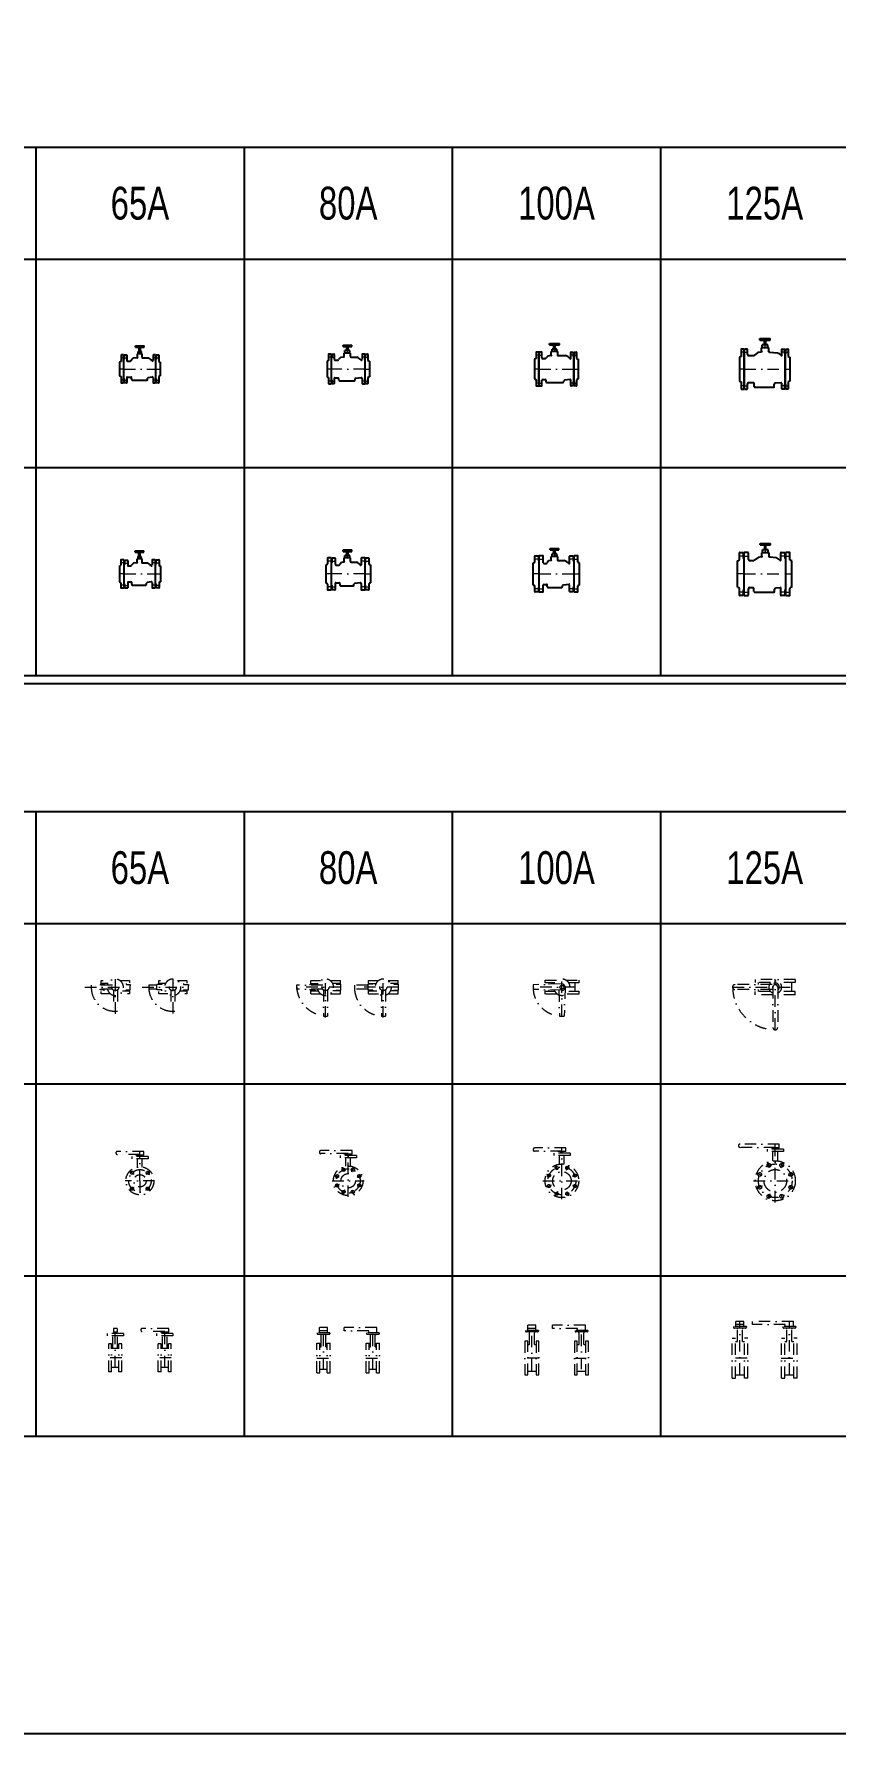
# Model space of a CAD drawing. Extents: x 0 to 60630, y 0 to 46389.
# Drawn here: x 8633 to 13639, y 0 to 10617 of the extents above; entities that cross this region are included whole.
import ezdxf
from ezdxf.enums import TextEntityAlignment as Align

# ---------------------------------------------------------------- set-up
doc = ezdxf.new("R2010")
doc.units = 0
doc.header["$LTSCALE"] = 30
doc.header["$MEASUREMENT"] = 0
doc.linetypes.add('DGN Style 4', pattern=[4.8, 2.4, -1.2, 0, -1.2])
doc.layers.add('L(c)', color=1, linetype='DGN Style 4', lineweight=5)
doc.layers.add('L(txt)', color=2, linetype='Continuous', lineweight=13)
doc.styles.add('Style-ENGINEERING', font='ENGINEERING.shx')

# ---------------------------------------------------------------- blocks, each defined once
blk = doc.blocks.new('*U87')
for p, q in [((-30, 158), (34, 158)), ((-30, 149), (-30, 158)), ((-30, 149), (34, 149)), ((-21, 149), (-21, 158)), ((-16, 100), (-16, 119)), ((20, 119), (-16, 119)), ((-2, 119), (-2, 149)), ((-1, 149), (-1, 158)), ((4, 149), (4, 158)), ((6, 119), (6, 149)), ((20, 100), (20, 119)), ((24, 149), (24, 158)), ((34, 149), (34, 158)), ((-148, 47), (-158, 42)), ((-158, 42), (-158, -107)), ((-148, 91), (-148, 47)), ((-130, 93), (-146, 93)), ((-130, 93), (-130, 62)), ((-128, 60), (-128, -125)), ((-128, -125), (-128, 60)), ((-110, 93), (-126, 93)), ((-126, 62), (-126, 93)), ((-108, 59), (-108, 91)), ((-101, 53), (-65, 53)), ((-42, 71), (-65, 53)), ((-24, 74), (-42, 71)), ((-21, 82), (-21, 100)), ((25, 100), (-21, 100)), ((-17, 82), (-21, 82)), ((25, 82), (22, 82)), ((25, 82), (25, 100)), ((29, 74), (79, 69)), ((107, 56), (107, 91)), ((109, 93), (125, 93)), ((125, 62), (125, 93)), ((127, 60), (127, -125)), ((127, -125), (127, 60)), ((129, 93), (145, 93)), ((129, 93), (129, 62)), ((147, 91), (147, 47)), ((147, 47), (157, 42)), ((157, 42), (157, -107)), ((-158, -107), (-148, -112)), ((-148, -112), (-148, -155)), ((-146, -157), (-130, -157)), ((-130, -127), (-130, -157)), ((-126, -157), (-126, -127)), ((-126, -157), (-110, -157)), ((-108, -155), (-108, -124)), ((-101, -117), (-71, -117)), ((-66, -141), (-66, -122)), ((-61, -146), (55, -146)), ((60, -141), (60, -126)), ((102, -118), (65, -121)), ((107, -155), (107, -121)), ((125, -157), (109, -157)), ((125, -157), (125, -127)), ((129, -127), (129, -157)), ((145, -157), (129, -157)), ((157, -107), (147, -112)), ((147, -112), (147, -155))]:
    blk.add_line(p, q)
for centre, radius, start, end in [((-146, 91), 2, 90, 180), ((-128, 62), 2, 180, 270), ((-128, 62), 2, 270, 0), ((-110, 91), 2, 0, 90), ((-101, 59), 6.75, 180, 270), ((-24, 82), 7.5, 270, 0), ((29, 82), 7.5, 180, 270), ((103, 56), 4.05, 217.5502, 351.8668), ((109, 91), 2, 90, 180), ((127, 62), 2, 180, 270), ((127, 62), 2, 270, 0), ((145, 91), 2, 360, 90), ((-146, -155), 2, 180, 270), ((-128, -127), 2, 90, 180), ((-128, -127), 2, 0, 90), ((-110, -155), 2, 270, 0), ((-101, -124), 6.75, 90, 180), ((-71, -122), 5, 0, 90), ((-61, -141), 5, 180, 270), ((55, -141), 5, 270, 0), ((65, -126), 5, 99.2623, 180), ((103, -122), 4.56, 9.8294, 99.5482), ((109, -155), 2, 180, 270), ((127, -127), 2, 90, 180), ((127, -127), 2, 360, 90), ((145, -155), 2, 270, 0)]:
    blk.add_arc(centre, radius, start, end)
blk.add_ellipse((-5, 41), major_axis=(-110, 0), ratio=0.395765, start_param=3.44192, end_param=3.841014)
blk = doc.blocks.new('*U88')
for p, q in [((-44, 133), (20, 133)), ((-44, 124), (-44, 133)), ((-44, 124), (20, 124)), ((-35, 124), (-35, 133)), ((-16, 98), (-16, 124)), ((-15, 124), (-15, 133)), ((-10, 124), (-10, 133)), ((-8, 98), (-8, 124)), ((10, 124), (10, 133)), ((20, 124), (20, 133)), ((-127, 39), (-136, 34)), ((-136, 34), (-136, -89)), ((-127, 76), (-127, 39)), ((-111, 78), (-125, 78)), ((-111, 78), (-111, 52)), ((-109, 50), (-109, -105)), ((-109, -105), (-109, 50)), ((-93, 78), (-107, 78)), ((-107, 52), (-107, 78)), ((-91, 42), (-91, 76)), ((-86, 38), (-72, 38)), ((-54, 54), (-67, 41)), ((-34, 57), (-54, 54)), ((-32, 62), (-32, 82)), ((8, 82), (-32, 82)), ((-29, 62), (-32, 62)), ((-27, 82), (-27, 98)), ((3, 98), (-27, 98)), ((3, 82), (3, 98)), ((8, 62), (6, 62)), ((8, 62), (8, 82)), ((11, 57), (57, 57)), ((90, 41), (90, 76)), ((92, 78), (106, 78)), ((106, 52), (106, 78)), ((108, 50), (108, -105)), ((108, -105), (108, 50)), ((110, 78), (124, 78)), ((110, 78), (110, 52)), ((126, 76), (126, 39)), ((126, 39), (135, 34)), ((135, 34), (135, -89)), ((-136, -89), (-127, -94)), ((-127, -94), (-127, -130)), ((-91, -130), (-91, -97)), ((-86, -92), (-70, -92)), ((-65, -106), (-65, -97)), ((46, -106), (46, -101)), ((85, -93), (51, -96)), ((90, -130), (90, -96)), ((135, -89), (126, -94)), ((126, -94), (126, -130)), ((-125, -132), (-111, -132)), ((-111, -107), (-111, -132)), ((-107, -132), (-107, -107)), ((-107, -132), (-93, -132)), ((-60, -111), (41, -111)), ((106, -132), (92, -132)), ((106, -132), (106, -107)), ((110, -107), (110, -132)), ((124, -132), (110, -132))]:
    blk.add_line(p, q)
for centre, radius, start, end in [((-125, 76), 2, 90, 180), ((-109, 52), 2, 180, 270), ((-109, 52), 2, 270, 0), ((-93, 76), 2, 0, 90), ((-86, 42), 4.5, 180, 270), ((-72, 43), 5, 270, 348.1382), ((-34, 62), 5, 270, 0), ((11, 62), 5, 180, 270), ((86, 41), 4.05, 217.5502, 351.8668), ((92, 76), 2, 90, 180), ((108, 52), 2, 180, 270), ((108, 52), 2, 270, 0), ((124, 76), 2, 360, 90), ((-109, -107), 2, 90, 180), ((-109, -107), 2, 0, 90), ((-86, -97), 4.5, 90, 180), ((-70, -97), 5, 0, 90), ((51, -101), 5, 99.2623, 180), ((86, -97), 4.56, 9.8294, 99.5482), ((108, -107), 2, 90, 180), ((108, -107), 2, 360, 90), ((-125, -130), 2, 180, 270), ((-93, -130), 2, 270, 0), ((-60, -106), 5, 180, 270), ((41, -106), 5, 270, 0), ((92, -130), 2, 180, 270), ((124, -130), 2, 270, 0)]:
    blk.add_arc(centre, radius, start, end)
blk.add_ellipse((-22, 26), major_axis=(-110, 0), ratio=0.395765, start_param=3.44192, end_param=3.918872)
blk = doc.blocks.new('*U89')
for p, q in [((-32, 121), (22, 121)), ((-32, 112), (-32, 121)), ((-32, 112), (22, 112)), ((-23, 112), (-23, 121)), ((-9, 86), (-9, 112)), ((-8, 112), (-8, 121)), ((-3, 112), (-3, 121)), ((-1, 86), (-1, 112)), ((12, 112), (12, 121)), ((22, 112), (22, 121)), ((-123, 25), (-132, 20)), ((-132, 20), (-132, -78)), ((-123, 62), (-123, 25)), ((-107, 64), (-121, 64)), ((-107, 64), (-107, 38)), ((-105, -94), (-105, 36)), ((-105, -94), (-105, 36)), ((-103, 64), (-89, 64)), ((-103, 64), (-103, 38)), ((-87, 62), (-87, 31)), ((-83, 26), (-65, 26)), ((-48, 43), (-60, 30)), ((-28, 45), (-48, 43)), ((-25, 50), (-25, 71)), ((15, 71), (-25, 71)), ((-23, 50), (-25, 50)), ((-20, 71), (-20, 86)), ((10, 86), (-20, 86)), ((10, 71), (10, 86)), ((15, 50), (13, 50)), ((15, 50), (15, 71)), ((18, 45), (53, 45)), ((87, 62), (87, 30)), ((103, 64), (89, 64)), ((103, 64), (103, 38)), ((105, -94), (105, 36)), ((105, -94), (105, 36)), ((107, 64), (121, 64)), ((107, 64), (107, 38)), ((123, 62), (123, 25)), ((123, 25), (132, 20)), ((132, 20), (132, -78)), ((-132, -78), (-123, -82)), ((-123, -82), (-123, -119)), ((-107, -96), (-107, -121)), ((-103, -96), (-103, -121)), ((-87, -88), (-87, -119)), ((-83, -84), (-63, -84)), ((-58, -98), (-58, -89)), ((-53, -103), (38, -103)), ((43, -98), (43, -92)), ((82, -84), (47, -88)), ((87, -88), (87, -119)), ((103, -96), (103, -121)), ((107, -96), (107, -121)), ((132, -78), (123, -82)), ((123, -82), (123, -119)), ((-121, -121), (-107, -121)), ((-89, -121), (-103, -121)), ((89, -121), (103, -121)), ((121, -121), (107, -121))]:
    blk.add_line(p, q)
for centre, radius, start, end in [((-121, 62), 2, 90, 180), ((-105, 38), 2, 180, 270), ((-105, 38), 2, 270, 0), ((-89, 62), 2, 360, 90), ((-83, 31), 4.5, 180, 270), ((-65, 31), 5, 270, 348.1382), ((-28, 50), 5, 270, 0), ((18, 50), 5, 180, 270), ((83, 30), 4.05, 217.5502, 351.8668), ((89, 62), 2, 90, 180), ((105, 38), 2, 180, 270), ((105, 38), 2, 270, 0), ((121, 62), 2, 360, 90), ((-105, -96), 2, 90, 180), ((-105, -96), 2, 360, 90), ((-83, -88), 4.5, 90, 180), ((-63, -89), 5, 0, 90), ((-53, -98), 5, 180, 270), ((38, -98), 5, 270, 0), ((48, -92), 5, 99.2623, 180), ((82, -88), 4.56, 9.8294, 99.5482), ((105, -96), 2, 90, 180), ((105, -96), 2, 360, 90), ((-121, -119), 2, 180, 270), ((-89, -119), 2, 270, 0), ((89, -119), 2, 180, 270), ((121, -119), 2, 270, 0)]:
    blk.add_arc(centre, radius, start, end)
blk.add_ellipse((-25, 15), major_axis=(-110, 0), ratio=0.395765, start_param=3.44192, end_param=3.918872)
blk = doc.blocks.new('*U90')
for p, q in [((-27, 116), (27, 116)), ((-27, 107), (-27, 116)), ((-27, 107), (27, 107)), ((-22, 107), (-22, 116)), ((-4, 81), (-4, 107)), ((-3, 107), (-3, 116)), ((2, 107), (2, 116)), ((4, 81), (4, 107)), ((21, 107), (21, 116)), ((27, 107), (27, 116)), ((-118, 18), (-127, 14)), ((-127, 14), (-127, -71)), ((-118, 57), (-118, 18)), ((-102, 59), (-116, 59)), ((-102, 59), (-102, 33)), ((-100, -89), (-100, 31)), ((-100, -89), (-100, 31)), ((-98, 59), (-84, 59)), ((-98, 59), (-98, 33)), ((-82, 57), (-82, 24)), ((-79, 21), (-58, 21)), ((-43, 38), (-56, 23)), ((-18, 40), (-43, 38)), ((-15, 45), (-15, 66)), ((15, 66), (-15, 66)), ((-13, 45), (-15, 45)), ((-10, 66), (-10, 81)), ((10, 81), (-10, 81)), ((10, 66), (10, 81)), ((15, 45), (13, 45)), ((15, 45), (15, 66)), ((18, 40), (53, 40)), ((82, 57), (82, 25)), ((98, 59), (84, 59)), ((98, 59), (98, 33)), ((100, -89), (100, 31)), ((100, -89), (100, 31)), ((102, 59), (116, 59)), ((102, 59), (102, 33)), ((118, 57), (118, 18)), ((118, 18), (127, 14)), ((127, 14), (127, -71)), ((-127, -71), (-118, -76)), ((-118, -76), (-118, -114)), ((-102, -91), (-102, -116)), ((-98, -91), (-98, -116)), ((-82, -82), (-82, -114)), ((-79, -79), (-55, -79)), ((-53, -93), (-53, -81)), ((-48, -98), (43, -98)), ((48, -93), (48, -87)), ((77, -79), (52, -83)), ((82, -83), (82, -114)), ((98, -91), (98, -116)), ((102, -91), (102, -116)), ((127, -71), (118, -76)), ((118, -76), (118, -114)), ((-116, -116), (-102, -116)), ((-84, -116), (-98, -116)), ((84, -116), (98, -116)), ((116, -116), (102, -116))]:
    blk.add_line(p, q)
for centre, radius, start, end in [((-116, 57), 2, 90, 180), ((-100, 33), 2, 180, 270), ((-100, 33), 2, 270, 0), ((-84, 57), 2, 360, 90), ((-79, 24), 3, 180, 270), ((-58, 23), 2, 270, 342.0797), ((-18, 45), 5, 270, 0), ((18, 45), 5, 180, 270), ((78, 25), 4.05, 217.5502, 351.8668), ((84, 57), 2, 90, 180), ((100, 33), 2, 180, 270), ((100, 33), 2, 270, 0), ((116, 57), 2, 360, 90), ((-100, -91), 2, 90, 180), ((-100, -91), 2, 360, 90), ((-79, -82), 3, 90, 180), ((-55, -81), 2, 0, 90), ((-48, -93), 5, 180, 270), ((43, -93), 5, 270, 0), ((53, -87), 5, 99.2623, 180), ((77, -83), 4.56, 9.8294, 99.5482), ((100, -91), 2, 90, 180), ((100, -91), 2, 360, 90), ((-116, -114), 2, 180, 270), ((-84, -114), 2, 270, 0), ((84, -114), 2, 180, 270), ((116, -114), 2, 270, 0)]:
    blk.add_arc(centre, radius, start, end)
blk.add_ellipse((-10, 10), major_axis=(-89.1, 0), ratio=0.487376, start_param=3.44192, end_param=3.918872)
blk = doc.blocks.new('*U95')
for p, q in [((-29, 117), (25, 117)), ((-29, 108), (-29, 117)), ((-29, 108), (25, 108)), ((-24, 108), (-24, 117)), ((-6, 82), (-6, 108)), ((-5, 108), (-5, 117)), ((0, 108), (0, 117)), ((2, 82), (2, 108)), ((19, 108), (19, 117)), ((25, 108), (25, 117)), ((-128, 22), (-124, 23)), ((-128, 22), (-128, -78)), ((-120, 58), (-120, 28)), ((-100, 60), (-118, 60)), ((-100, 60), (-100, 34)), ((-98, -88), (-98, 32)), ((-98, -90), (-98, 30)), ((-96, 58), (-78, 58)), ((-96, 58), (-96, 32)), ((-76, 56), (-76, 25)), ((-73, 22), (-56, 22)), ((-41, 39), (-54, 24)), ((-20, 41), (-41, 39)), ((-17, 46), (-17, 67)), ((13, 67), (-17, 67)), ((-15, 46), (-17, 46)), ((-12, 67), (-12, 82)), ((8, 82), (-12, 82)), ((8, 67), (8, 82)), ((13, 46), (11, 46)), ((13, 46), (13, 67)), ((16, 41), (47, 41)), ((76, 58), (76, 26)), ((96, 60), (78, 60)), ((96, 60), (96, 34)), ((98, -88), (98, 32)), ((98, -88), (98, 32)), ((100, 60), (118, 60)), ((100, 60), (100, 34)), ((120, 58), (120, 28)), ((128, 22), (124, 23)), ((128, 22), (128, -78)), ((-128, -78), (-124, -79)), ((-120, -84), (-120, -113)), ((-100, -90), (-100, -115)), ((-96, -92), (-96, -117)), ((-76, -81), (-76, -115)), ((-73, -78), (-53, -78)), ((-51, -92), (-51, -80)), ((-46, -97), (36, -97)), ((41, -92), (41, -86)), ((71, -78), (45, -81)), ((76, -82), (76, -113)), ((96, -90), (96, -115)), ((100, -90), (100, -115)), ((120, -84), (120, -113)), ((128, -78), (124, -79)), ((-118, -115), (-100, -115)), ((-78, -117), (-96, -117)), ((78, -115), (96, -115)), ((118, -115), (100, -115))]:
    blk.add_line(p, q)
for centre, radius, start, end in [((-125, 28), 5, 284.0362, 360), ((-118, 58), 2, 90, 180), ((-98, 34), 2, 180, 270), ((-98, 32), 2, 270, 0), ((-78, 56), 2, 0, 90), ((-73, 25), 3, 180, 270), ((-56, 24), 2, 270, 342.0797), ((-20, 46), 5, 270, 0), ((16, 46), 5, 180, 270), ((72, 26), 4.05, 217.5502, 351.8668), ((78, 58), 2, 90, 180), ((98, 34), 2, 180, 270), ((98, 34), 2, 270, 0), ((118, 58), 2, 0, 90), ((125, 28), 5, 180, 255.9638), ((-125, -84), 5, 0, 75.9638), ((-98, -90), 2, 90, 180), ((-98, -92), 2, 360, 90), ((-73, -81), 3, 90, 180), ((-53, -80), 2, 0, 90), ((-46, -92), 5, 180, 270), ((36, -92), 5, 270, 0), ((46, -86), 5, 99.2623, 180), ((71, -82), 4.56, 9.8294, 99.5482), ((98, -90), 2, 90, 180), ((98, -90), 2, 360, 90), ((125, -84), 5, 104.0362, 180), ((-118, -113), 2, 180, 270), ((-78, -115), 2, 270, 0), ((78, -113), 2, 180, 270), ((118, -113), 2, 270, 0)]:
    blk.add_arc(centre, radius, start, end)
blk.add_ellipse((-16, 11), major_axis=(-89.1, 0), ratio=0.487376, start_param=3.44192, end_param=3.918872)
blk = doc.blocks.new('*U96')
for p, q in [((-32, 125), (22, 125)), ((-32, 116), (-32, 125)), ((-32, 116), (22, 116)), ((-23, 116), (-23, 125)), ((-9, 90), (-9, 116)), ((-8, 116), (-8, 125)), ((-3, 116), (-3, 125)), ((-1, 90), (-1, 116)), ((12, 116), (12, 125)), ((22, 116), (22, 125)), ((-139, 32), (-134, 33)), ((-139, 32), (-139, -81)), ((-129, 73), (-129, 38)), ((-107, 75), (-127, 75)), ((-107, 75), (-107, 44)), ((-105, -92), (-105, 43)), ((-105, -92), (-105, 43)), ((-103, 75), (-83, 75)), ((-103, 75), (-103, 44)), ((-81, 73), (-81, 35)), ((-77, 30), (-58, 30)), ((-41, 47), (-53, 34)), ((-28, 49), (-41, 47)), ((-25, 54), (-25, 75)), ((15, 75), (-25, 75)), ((-23, 54), (-25, 54)), ((-20, 75), (-20, 90)), ((10, 90), (-20, 90)), ((10, 75), (10, 90)), ((15, 54), (13, 54)), ((15, 54), (15, 75)), ((18, 49), (52, 49)), ((81, 73), (81, 33)), ((103, 75), (83, 75)), ((103, 75), (103, 44)), ((105, -92), (105, 43)), ((105, -92), (105, 43)), ((107, 75), (127, 75)), ((107, 75), (107, 44)), ((129, 73), (129, 38)), ((139, 32), (134, 33)), ((139, 32), (139, -81)), ((-139, -81), (-134, -83)), ((-129, -88), (-129, -123)), ((-107, -95), (-107, -125)), ((-103, -95), (-103, -125)), ((-81, -84), (-81, -123)), ((-77, -80), (-56, -80)), ((-51, -94), (-51, -85)), ((-46, -99), (31, -99)), ((36, -94), (36, -89)), ((76, -80), (40, -84)), ((81, -84), (81, -123)), ((103, -95), (103, -125)), ((107, -95), (107, -125)), ((129, -88), (129, -123)), ((139, -81), (134, -83)), ((-127, -125), (-107, -125)), ((-83, -125), (-103, -125)), ((83, -125), (103, -125)), ((127, -125), (107, -125))]:
    blk.add_line(p, q)
for centre, radius, start, end in [((-135, 38), 6, 281.3099, 0), ((-127, 73), 2, 90, 180), ((-105, 44), 2, 180, 270), ((-105, 44), 2, 270, 0), ((-83, 73), 2, 0, 90), ((-77, 35), 4.5, 180, 270), ((-58, 35), 5, 270, 348.1382), ((-28, 54), 5, 270, 0), ((18, 54), 5, 180, 270), ((77, 34), 4.05, 217.5502, 351.8668), ((83, 73), 2, 90, 180), ((105, 44), 2, 180, 270), ((105, 44), 2, 270, 0), ((127, 73), 2, 0, 90), ((135, 38), 6, 180, 258.6901), ((-135, -88), 6, 360, 78.6901), ((-105, -95), 2, 90, 180), ((-105, -95), 2, 360, 90), ((-77, -84), 4.5, 90, 180), ((-56, -85), 5, 0, 90), ((-46, -94), 5, 180, 270), ((31, -94), 5, 270, 0), ((41, -89), 5, 99.2623, 180), ((76, -85), 4.56, 9.8294, 99.5482), ((105, -95), 2, 90, 180), ((105, -95), 2, 360, 90), ((135, -88), 6, 101.3099, 180), ((-127, -123), 2, 180, 270), ((-83, -123), 2, 270, 0), ((83, -123), 2, 180, 270), ((127, -123), 2, 270, 0)]:
    blk.add_arc(centre, radius, start, end)
blk.add_ellipse((-11, 19), major_axis=(-89.1, 0), ratio=0.487376, start_param=3.44192, end_param=3.918872)
blk = doc.blocks.new('*U97')
for p, q in [((-39, 136), (15, 136)), ((-39, 127), (-39, 136)), ((-39, 127), (15, 127)), ((-30, 127), (-30, 136)), ((-16, 101), (-16, 127)), ((-15, 127), (-15, 136)), ((-10, 127), (-10, 136)), ((-8, 101), (-8, 127)), ((5, 127), (5, 136)), ((15, 127), (15, 136)), ((-145, 45), (-139, 46)), ((-145, -93), (-145, 45)), ((-135, 52), (-135, 87)), ((-133, 89), (-111, 89)), ((-111, 58), (-111, 89)), ((-109, 56), (-109, -104)), ((-109, 56), (-109, -104)), ((-85, 89), (-107, 89)), ((-107, 58), (-107, 89)), ((-83, 46), (-83, 87)), ((-78, 41), (-64, 41)), ((-49, 58), (-59, 45)), ((-34, 60), (-49, 58)), ((-32, 65), (-32, 86)), ((8, 86), (-32, 86)), ((-29, 65), (-32, 65)), ((-27, 86), (-27, 101)), ((3, 101), (-27, 101)), ((3, 86), (3, 101)), ((8, 65), (6, 65)), ((8, 65), (8, 86)), ((11, 60), (49, 60)), ((82, 45), (82, 87)), ((84, 89), (106, 89)), ((106, 58), (106, 89)), ((108, 56), (108, -104)), ((108, 56), (108, -104)), ((132, 89), (110, 89)), ((110, 58), (110, 89)), ((134, 52), (134, 87)), ((144, 45), (139, 46)), ((144, -93), (144, 45)), ((-145, -93), (-139, -94)), ((-135, -134), (-135, -100)), ((-111, -136), (-111, -106)), ((-107, -136), (-107, -106)), ((-83, -134), (-83, -93)), ((-78, -89), (-62, -89)), ((-57, -103), (-57, -94)), ((38, -103), (38, -97)), ((77, -89), (43, -93)), ((82, -134), (82, -93)), ((106, -136), (106, -106)), ((110, -136), (110, -106)), ((134, -134), (134, -100)), ((144, -93), (139, -94)), ((-111, -136), (-133, -136)), ((-107, -136), (-85, -136)), ((-52, -108), (33, -108)), ((106, -136), (84, -136)), ((110, -136), (132, -136))]:
    blk.add_line(p, q)
for centre, radius, start, end in [((-141, 52), 6, 281.3099, 0), ((-133, 87), 2, 90, 180), ((-109, 58), 2, 180, 270), ((-109, 58), 2, 270, 0), ((-85, 87), 2, 360, 90), ((-78, 46), 4.5, 180, 270), ((-64, 46), 5, 270, 348.1382), ((-34, 65), 5, 270, 0), ((11, 65), 5, 180, 270), ((78, 45), 4.05, 217.5502, 351.8668), ((84, 87), 2, 90, 180), ((108, 58), 2, 180, 270), ((108, 58), 2, 270, 0), ((132, 87), 2, 360, 90), ((140, 52), 6, 180, 258.6901), ((-141, -100), 6, 360, 78.6901), ((-109, -106), 2, 90, 180), ((-109, -106), 2, 0, 90), ((-78, -93), 4.5, 90, 180), ((-62, -94), 5, 0, 90), ((-52, -103), 5, 180, 270), ((33, -103), 5, 270, 0), ((43, -97), 5, 99.2623, 180), ((78, -93), 4.56, 9.8294, 99.5482), ((108, -106), 2, 90, 180), ((108, -106), 2, 0, 90), ((140, -100), 6, 101.3099, 180), ((-133, -134), 2, 180, 270), ((-85, -134), 2, 270, 0), ((84, -134), 2, 180, 270), ((132, -134), 2, 270, 0)]:
    blk.add_arc(centre, radius, start, end)
blk.add_ellipse((-30, 30), major_axis=(-110, 0), ratio=0.395765, start_param=3.44192, end_param=3.918872)
blk = doc.blocks.new('*U98')
for p, q in [((-156, 108), (-132, 108)), ((-132, 72), (-132, 108)), ((-104, 108), (-128, 108)), ((-128, 72), (-128, 108)), ((-28, 163), (36, 163)), ((-28, 154), (-28, 163)), ((-28, 154), (36, 154)), ((-19, 154), (-19, 163)), ((-14, 105), (-14, 124)), ((22, 124), (-14, 124)), ((0, 124), (0, 154)), ((1, 154), (1, 163)), ((6, 154), (6, 163)), ((8, 124), (8, 154)), ((22, 105), (22, 124)), ((26, 154), (26, 163)), ((36, 154), (36, 163)), ((103, 108), (127, 108)), ((127, 72), (127, 108)), ((155, 108), (131, 108)), ((131, 72), (131, 108)), ((-170, 56), (-162, 57)), ((-170, -110), (-170, 56)), ((-158, 63), (-158, 106)), ((-130, 70), (-130, -125)), ((-130, 70), (-130, -125)), ((-102, 63), (-102, 106)), ((-95, 58), (-67, 58)), ((-40, 76), (-67, 58)), ((-22, 79), (-40, 76)), ((-19, 87), (-19, 105)), ((27, 105), (-19, 105)), ((-15, 87), (-19, 87)), ((27, 87), (24, 87)), ((27, 87), (27, 105)), ((31, 79), (71, 75)), ((101, 61), (101, 106)), ((129, 70), (129, -125)), ((129, 70), (129, -125)), ((157, 63), (157, 106)), ((169, 56), (162, 57)), ((169, -110), (169, 56)), ((-170, -110), (-162, -112)), ((-158, -160), (-158, -118)), ((-132, -162), (-156, -162)), ((-132, -162), (-132, -127)), ((-128, -162), (-128, -127)), ((-128, -162), (-104, -162)), ((-102, -160), (-102, -119)), ((-95, -112), (-73, -112)), ((-68, -136), (-68, -117)), ((-63, -141), (57, -141)), ((62, -136), (62, -121)), ((96, -113), (67, -116)), ((101, -160), (101, -116)), ((127, -162), (103, -162)), ((127, -162), (127, -127)), ((131, -162), (131, -127)), ((131, -162), (155, -162)), ((157, -160), (157, -118)), ((169, -110), (162, -112))]:
    blk.add_line(p, q)
for centre, radius, start, end in [((-156, 106), 2, 90, 180), ((-104, 106), 2, 0, 90), ((103, 106), 2, 90, 180), ((155, 106), 2, 0, 90), ((-164, 63), 6, 284.0362, 0), ((-130, 72), 2, 180, 270), ((-130, 72), 2, 270, 0), ((-95, 64), 6.75, 180, 270), ((-22, 87), 7.5, 270, 0), ((31, 87), 7.5, 180, 270), ((97, 61), 4.05, 217.5502, 351.8668), ((129, 72), 2, 180, 270), ((129, 72), 2, 270, 0), ((163, 63), 6, 180, 255.9638), ((-164, -118), 6, 360, 75.9638), ((-156, -160), 2, 180, 270), ((-130, -127), 2, 90, 180), ((-130, -127), 2, 0, 90), ((-104, -160), 2, 270, 0), ((-95, -119), 6.75, 90, 180), ((-73, -117), 5, 0, 90), ((-63, -136), 5, 180, 270), ((57, -136), 5, 270, 0), ((67, -121), 5, 99.2623, 180), ((97, -117), 4.56, 9.8294, 99.5482), ((103, -160), 2, 180, 270), ((129, -127), 2, 90, 180), ((129, -127), 2, 0, 90), ((155, -160), 2, 270, 0), ((163, -118), 6, 104.0362, 180)]:
    blk.add_arc(centre, radius, start, end)
blk.add_ellipse((-11, 46), major_axis=(-110, 0), ratio=0.395765, start_param=3.44192, end_param=3.870035)
blk = doc.blocks.new('*U504')
for centre, radius in [((0, 0), 87.5), ((-49, 50), 9.5), ((0, 0), 38.5), ((49, 50), 9.5), ((-49, -49), 9.5), ((49, -49), 9.5)]:
    blk.add_circle(centre, radius)
at = {"layer": 'L(c)'}
for p, q in [((-39, 39), (-60, 60)), ((39, 39), (60, 60)), ((-39, -39), (-60, -60)), ((39, -39), (60, -60))]:
    blk.add_line(p, q, dxfattribs=at)
blk.add_circle((0, 0), 70, dxfattribs=at)
blk = doc.blocks.new('*U503')
for p, q in [((54, 136), (-111, 136)), ((29, 116), (-111, 116)), ((4, 113), (4, 116)), ((54, 113), (4, 113)), ((23, 104), (23, 113)), ((34, 104), (34, 113)), ((54, 113), (54, 136)), ((80, 104), (-22, 104)), ((-22, 104), (-22, 89)), ((80, 89), (-22, 89)), ((14, 38), (14, 89)), ((44, 38), (44, 89)), ((80, 104), (80, 89))]:
    blk.add_line(p, q)
blk.add_arc((-111, 126), 10, 90, 270)
at = {"layer": 'L(c)'}
for p, q in [((29, -48), (29, 136)), ((121, -48), (-64, -48)), ((29, -48), (29, -136))]:
    blk.add_line(p, q, dxfattribs=at)
blk.add_blockref('*U504', (29, -48), dxfattribs=at)
blk = doc.blocks.new('*U505')
for p, q in [((-45, 92), (-45, 110)), ((-45, 110), (17, 110)), ((78, 110), (140, 110)), ((140, 92), (140, 110)), ((-48, 82), (-133, 82)), ((-133, 82), (-133, 57)), ((-48, 57), (-133, 57)), ((-18, 88), (-48, 88)), ((-48, 51), (-48, 88)), ((-18, 51), (-48, 51)), ((-45, 92), (2, 92)), ((-45, 46), (2, 46)), ((-45, 28), (-45, 46)), ((-45, 28), (17, 28)), ((-18, 92), (-18, 88)), ((-18, 51), (-18, 46)), ((35, 52), (35, -111)), ((60, 52), (60, -111)), ((78, 28), (140, 28)), ((140, 92), (93, 92)), ((140, 46), (93, 46)), ((113, 92), (113, 88)), ((113, 88), (143, 88)), ((113, 51), (143, 51)), ((113, 51), (113, 46)), ((140, 28), (140, 46)), ((143, 51), (143, 88)), ((35, -111), (60, -111))]:
    blk.add_line(p, q)
blk.add_circle((47, 69), 21.6)
blk.add_arc((47, 69), 51, 284.1876, 255.8124)
at = {"layer": 'L(c)'}
for p, q in [((47, -121), (47, 120)), ((143, 69), (-143, 69))]:
    blk.add_line(p, q, dxfattribs=at)
blk.add_arc((47, 69), 180, 183.7732, 266.2282, dxfattribs=at)
blk = doc.blocks.new('*U506')
for p, q in [((-45, 92), (-45, 110)), ((-45, 110), (17, 110)), ((78, 110), (140, 110)), ((140, 92), (140, 110)), ((30, 82), (-133, 82)), ((-133, 82), (-133, 57)), ((30, 57), (-133, 57)), ((-18, 88), (-48, 88)), ((-48, 82), (-48, 88)), ((-48, 51), (-48, 57)), ((-18, 51), (-48, 51)), ((-45, 92), (1, 92)), ((-45, 46), (2, 46)), ((-45, 28), (-45, 46)), ((-45, 28), (17, 28)), ((-18, 92), (-18, 88)), ((-18, 51), (-18, 46)), ((35, 52), (35, -111)), ((60, 52), (60, -111)), ((78, 28), (140, 28)), ((140, 92), (93, 92)), ((140, 46), (93, 46)), ((113, 92), (113, 88)), ((113, 88), (143, 88)), ((113, 51), (143, 51)), ((113, 51), (113, 46)), ((140, 28), (140, 46)), ((143, 51), (143, 88)), ((35, -111), (60, -111))]:
    blk.add_line(p, q)
blk.add_circle((47, 69), 21.6)
blk.add_arc((47, 69), 51, 194.1876, 165.8124)
at = {"layer": 'L(c)'}
for p, q in [((47, -121), (47, 120)), ((143, 69), (-143, 69))]:
    blk.add_line(p, q, dxfattribs=at)
blk.add_arc((60, 82), 193, 183.7725, 266.2275, dxfattribs=at)
blk = doc.blocks.new('*U692')
for p, q in [((51, 124), (-181, 124)), ((-54, 157), (-54, 137)), ((196, 157), (-54, 157)), ((42, 137), (-54, 137)), ((-33, 124), (-33, 137)), ((56, 109), (56, -143)), ((86, 109), (86, -143)), ((196, 137), (101, 137)), ((175, 81), (175, 137)), ((196, 157), (196, 137)), ((51, 94), (-181, 94)), ((-54, 61), (-54, 81)), ((42, 81), (-54, 81)), ((56, 61), (-54, 61)), ((-33, 81), (-33, 94)), ((196, 61), (86, 61)), ((196, 81), (101, 81)), ((196, 61), (196, 81))]:
    blk.add_line(p, q)
for centre, radius, start, end in [((-181, 109), 15, 90, 180), ((-181, 109), 15, 180, 270), ((71, 109), 40, 292.0243, 247.9757), ((71, 109), 25, 306.8699, 233.1301), ((71, 109), 15, 0, 180), ((71, -143), 15, 180, 270), ((71, -143), 15, 270, 0)]:
    blk.add_arc(centre, radius, start, end)
at = {"layer": 'L(c)'}
for p, q in [((-196, 109), (175, 109)), ((71, -158), (71, 158))]:
    blk.add_line(p, q, dxfattribs=at)
blk.add_arc((71, 109), 266, 180, 270, dxfattribs=at)
blk = doc.blocks.new('*U694')
for centre, radius in [((0, 0), 125), ((-40, 97), 11.5), ((40, 97), 11.5), ((-97, 40), 11.5), ((0, 0), 70.6), ((97, 40), 11.5), ((-97, -40), 11.5), ((-40, -97), 11.5), ((40, -97), 11.5), ((97, -40), 11.5)]:
    blk.add_circle(centre, radius)
at = {"layer": 'L(c)'}
for p, q in [((-34, 82), (-47, 112)), ((34, 82), (46, 112)), ((-82, 34), (-112, 46)), ((82, 34), (112, 46)), ((-82, -34), (-112, -47)), ((-34, -82), (-47, -112)), ((34, -82), (46, -112)), ((82, -34), (112, -47))]:
    blk.add_line(p, q, dxfattribs=at)
blk.add_circle((0, 0), 105, dxfattribs=at)
blk = doc.blocks.new('*U693')
for p, q in [((73, 182), (-172, 182)), ((48, 162), (-172, 162)), ((99, 150), (-3, 150)), ((-3, 150), (-3, 135)), ((99, 135), (-3, 135)), ((23, 159), (23, 162)), ((73, 159), (23, 159)), ((33, 77), (33, 135)), ((42, 150), (42, 159)), ((53, 150), (53, 159)), ((63, 77), (63, 135)), ((73, 159), (73, 182)), ((99, 150), (99, 135))]:
    blk.add_line(p, q)
blk.add_arc((-172, 172), 10, 90, 270)
at = {"layer": 'L(c)'}
for p, q in [((48, -182), (48, 182)), ((-87, -47), (183, -47))]:
    blk.add_line(p, q, dxfattribs=at)
blk.add_blockref('*U694', (48, -47), dxfattribs=at)
blk = doc.blocks.new('*U696')
for p, q in [((115, 177), (-140, 177)), ((-140, 157), (-140, 177)), ((65, 157), (-140, 157)), ((130, 145), (50, 145)), ((50, 145), (50, 140)), ((125, 135), (55, 135)), ((65, 145), (65, 157)), ((75, 52), (75, 130)), ((105, 52), (105, 130)), ((115, 145), (115, 177)), ((130, 145), (130, 140)), ((41, 73), (62, 73)), ((41, -177), (41, 73)), ((62, -177), (62, 73)), ((62, 52), (75, 52)), ((105, 52), (118, 52)), ((139, 73), (118, 73)), ((118, -177), (118, 73)), ((139, -177), (139, 73)), ((41, -177), (62, -177)), ((62, -156), (118, -156)), ((139, -177), (118, -177))]:
    blk.add_line(p, q)
for centre, start, end in [((55, 140), 180, 270), ((70, 130), 0, 90), ((110, 130), 90, 180), ((125, 140), 270, 0)]:
    blk.add_arc(centre, 5, start, end)
at = {"layer": 'L(c)'}
for p, q in [((90, -156), (90, 177)), ((40, -52), (140, -52))]:
    blk.add_line(p, q, dxfattribs=at)
blk = doc.blocks.new('*U697')
for p, q in [((40, 145), (-40, 145)), ((-40, 145), (-40, 140)), ((35, 135), (-35, 135)), ((25, 177), (-25, 177)), ((-25, 145), (-25, 177)), ((25, 157), (-25, 157)), ((-15, 52), (-15, 130)), ((15, 52), (15, 130)), ((25, 145), (25, 177)), ((40, 145), (40, 140)), ((-49, 73), (-28, 73)), ((-49, -177), (-49, 73)), ((-28, -177), (-28, 73)), ((-28, 52), (-15, 52)), ((15, 52), (28, 52)), ((49, 73), (28, 73)), ((28, -177), (28, 73)), ((49, -177), (49, 73)), ((-49, -177), (-28, -177)), ((-28, -156), (28, -156)), ((49, -177), (28, -177))]:
    blk.add_line(p, q)
for centre, start, end in [((-35, 140), 180, 270), ((-20, 130), 0, 90), ((20, 130), 90, 180), ((35, 140), 270, 0)]:
    blk.add_arc(centre, 5, start, end)
at = {"layer": 'L(c)'}
for p, q in [((0, -156), (0, 177)), ((44, -52), (-49, -52))]:
    blk.add_line(p, q, dxfattribs=at)
blk = doc.blocks.new('*U695')
at = {"layer": 'L(c)'}
for name, p in [('*U697', (-154.515, 0)), ('*U696', (63.655, 0))]:
    blk.add_blockref(name, p, dxfattribs=at)
blk = doc.blocks.new('*U698')
for p, q in [((93, 155), (-112, 155)), ((-112, 135), (-112, 155)), ((43, 135), (-112, 135)), ((108, 123), (28, 123)), ((28, 123), (28, 118)), ((103, 113), (33, 113)), ((43, 123), (43, 135)), ((53, 35), (53, 108)), ((83, 35), (83, 108)), ((93, 123), (93, 155)), ((108, 123), (108, 118)), ((24, 55), (24, -155)), ((42, 55), (24, 55)), ((42, -155), (42, 55)), ((42, 35), (53, 35)), ((83, 35), (94, 35)), ((94, 55), (94, -155)), ((112, 55), (94, 55)), ((112, -155), (112, 55)), ((24, -155), (42, -155)), ((42, -131), (94, -131)), ((94, -155), (112, -155))]:
    blk.add_line(p, q)
for centre, start, end in [((33, 118), 180, 270), ((48, 108), 0, 90), ((88, 108), 90, 180), ((103, 118), 270, 0)]:
    blk.add_arc(centre, 5, start, end)
at = {"layer": 'L(c)'}
for p, q in [((68, -120), (68, 155)), ((26, -50), (110, -50))]:
    blk.add_line(p, q, dxfattribs=at)
blk = doc.blocks.new('*U699')
for p, q in [((42, 123), (-38, 123)), ((-38, 123), (-38, 118)), ((37, 113), (-33, 113)), ((27, 155), (-23, 155)), ((-23, 123), (-23, 155)), ((27, 135), (-23, 135)), ((-13, 35), (-13, 108)), ((17, 35), (17, 108)), ((27, 123), (27, 155)), ((42, 123), (42, 118)), ((-42, 55), (-42, -155)), ((-24, 55), (-42, 55)), ((-24, -155), (-24, 55)), ((-24, 35), (-13, 35)), ((17, 35), (28, 35)), ((28, 55), (28, -155)), ((46, 55), (28, 55)), ((46, -155), (46, 55)), ((-42, -155), (-24, -155)), ((-24, -131), (28, -131)), ((28, -155), (46, -155))]:
    blk.add_line(p, q)
for centre, start, end in [((-33, 118), 180, 270), ((-18, 108), 0, 90), ((22, 108), 90, 180), ((37, 118), 270, 0)]:
    blk.add_arc(centre, 5, start, end)
at = {"layer": 'L(c)'}
for p, q in [((2, -127), (2, 155)), ((46, -50), (-46, -50))]:
    blk.add_line(p, q, dxfattribs=at)
blk = doc.blocks.new('*U701')
for centre, radius in [((0, 0), 105), ((-81, 33), 9.5), ((0, 0), 57.7), ((-33, 81), 9.5), ((33, 81), 9.5), ((81, 33), 9.5), ((-81, -33), 9.5), ((-33, -81), 9.5), ((33, -81), 9.5), ((81, -33), 9.5)]:
    blk.add_circle(centre, radius)
at = {"layer": 'L(c)'}
for p, q in [((-67, 28), (-94, 39)), ((-28, 67), (-39, 94)), ((28, 67), (39, 94)), ((67, 28), (94, 39)), ((-67, -28), (-94, -39)), ((-28, -67), (-39, -94)), ((28, -67), (39, -94)), ((67, -28), (94, -39))]:
    blk.add_line(p, q, dxfattribs=at)
blk.add_circle((0, 0), 87.5, dxfattribs=at)
blk = doc.blocks.new('*U700')
for p, q in [((33, 140), (-138, 140)), ((58, 160), (-137, 160)), ((84, 128), (-18, 128)), ((-18, 128), (-18, 113)), ((84, 113), (-18, 113)), ((8, 137), (8, 140)), ((58, 137), (8, 137)), ((18, 59), (18, 113)), ((27, 128), (27, 137)), ((38, 128), (38, 137)), ((48, 59), (48, 113)), ((58, 137), (58, 160)), ((84, 128), (84, 113))]:
    blk.add_line(p, q)
blk.add_arc((-137, 150), 10, 90, 270)
at = {"layer": 'L(c)'}
for p, q in [((33, -160), (33, 160)), ((-85, -45), (148, -45))]:
    blk.add_line(p, q, dxfattribs=at)
blk.add_blockref('*U701', (33, -45), dxfattribs=at)
blk = doc.blocks.new('*U702')
for p, q in [((-67, 91), (-67, 109)), ((-67, 109), (13, 109)), ((62, 109), (143, 109)), ((143, 109), (143, 91)), ((38, 85), (-142, 79)), ((-142, 79), (-142, 50)), ((38, 45), (-142, 50)), ((-6, 91), (-67, 91)), ((-67, 21), (-67, 39)), ((-67, 39), (-7, 39)), ((10, 21), (-67, 21)), ((-43, 91), (-43, 82)), ((-43, 47), (-43, 39)), ((18, 45), (23, -116)), ((58, 64), (52, -116)), ((143, 21), (65, 21)), ((143, 91), (81, 91)), ((82, 39), (143, 39)), ((119, 91), (119, 39)), ((143, 39), (143, 21)), ((23, -116), (52, -116))]:
    blk.add_line(p, q)
blk.add_circle((38, 64), 12)
for radius, start, end in [(51, 201.3551, 158.6449), (20, 270, 90)]:
    blk.add_arc((38, 64), radius, start, end)
at = {"layer": 'L(c)'}
for p, q in [((38, -116), (38, 116)), ((119, 64), (-142, 64))]:
    blk.add_line(p, q, dxfattribs=at)
blk.add_arc((38, 64), 180, 180, 270, dxfattribs=at)
blk = doc.blocks.new('*U704')
for centre, radius in [((0, 0), 92.5), ((-69, 29), 9.5), ((0, 0), 45), ((-29, 69), 9.5), ((29, 69), 9.5), ((69, 29), 9.5), ((-69, -29), 9.5), ((-29, -69), 9.5), ((29, -69), 9.5), ((69, -29), 9.5)]:
    blk.add_circle(centre, radius)
at = {"layer": 'L(c)'}
for p, q in [((-56, 23), (-83, 34)), ((-23, 56), (-34, 83)), ((23, 56), (34, 83)), ((56, 23), (83, 34)), ((-56, -23), (-83, -34)), ((-23, -56), (-34, -83)), ((23, -56), (34, -83)), ((56, -23), (83, -34))]:
    blk.add_line(p, q, dxfattribs=at)
blk.add_circle((0, 0), 75, dxfattribs=at)
blk = doc.blocks.new('*U703')
for p, q in [((65, 145), (-130, 145)), ((40, 125), (-130, 125)), ((91, 113), (-11, 113)), ((-11, 113), (-11, 98)), ((15, 122), (15, 125)), ((65, 122), (15, 122)), ((35, 113), (35, 122)), ((46, 113), (46, 122)), ((65, 122), (65, 145)), ((91, 113), (91, 98)), ((91, 98), (-11, 98)), ((25, 46), (25, 98)), ((55, 46), (55, 98))]:
    blk.add_line(p, q)
blk.add_arc((-130, 134), 10, 90, 270)
at = {"layer": 'L(c)'}
for p, q in [((40, -146), (40, 146)), ((-60, -45), (140, -45))]:
    blk.add_line(p, q, dxfattribs=at)
blk.add_blockref('*U704', (40, -45), dxfattribs=at)
blk = doc.blocks.new('*U705')
for p, q in [((93, 141), (-112, 141)), ((-112, 121), (-112, 141)), ((43, 121), (-112, 121)), ((108, 109), (28, 109)), ((28, 109), (28, 104)), ((43, 109), (43, 121)), ((93, 109), (93, 141)), ((108, 109), (108, 104)), ((27, 44), (45, 44)), ((27, -141), (27, 44)), ((103, 99), (33, 99)), ((45, -141), (45, 44)), ((45, 21), (53, 21)), ((53, 21), (53, 94)), ((83, 21), (83, 94)), ((83, 21), (91, 21)), ((91, 44), (109, 44)), ((91, -141), (91, 44)), ((109, -141), (109, 44)), ((27, -141), (45, -141)), ((45, -119), (91, -119)), ((91, -141), (109, -141))]:
    blk.add_line(p, q)
for centre, start, end in [((33, 104), 180, 270), ((49, 94), 0, 90), ((89, 94), 90, 180), ((103, 104), 270, 0)]:
    blk.add_arc(centre, 5, start, end)
at = {"layer": 'L(c)'}
for p, q in [((68, -119), (68, 141)), ((25, -49), (111, -49))]:
    blk.add_line(p, q, dxfattribs=at)
blk = doc.blocks.new('*U706')
for p, q in [((40, 109), (-40, 109)), ((-40, 109), (-40, 104)), ((25, 141), (-25, 141)), ((-25, 109), (-25, 141)), ((25, 121), (-25, 121)), ((25, 109), (25, 141)), ((40, 109), (40, 104)), ((-41, 44), (-23, 44)), ((-41, -141), (-41, 44)), ((35, 99), (-35, 99)), ((-23, -141), (-23, 44)), ((-23, 21), (-15, 21)), ((-15, 21), (-15, 94)), ((15, 21), (15, 94)), ((15, 21), (23, 21)), ((23, 44), (41, 44)), ((23, -141), (23, 44)), ((41, -141), (41, 44)), ((-41, -141), (-23, -141)), ((-23, -119), (23, -119)), ((23, -141), (41, -141))]:
    blk.add_line(p, q)
for centre, start, end in [((-35, 104), 180, 270), ((-20, 94), 0, 90), ((20, 94), 90, 180), ((35, 104), 270, 0)]:
    blk.add_arc(centre, 5, start, end)
at = {"layer": 'L(c)'}
for p, q in [((0, -119), (0, 141)), ((-41, -49), (41, -49))]:
    blk.add_line(p, q, dxfattribs=at)
blk = doc.blocks.new('*U708')
for p, q in [((76, 136), (-90, 136)), ((51, 116), (-89, 116)), ((26, 113), (26, 116)), ((76, 113), (26, 113)), ((45, 104), (45, 113)), ((56, 104), (56, 113)), ((76, 113), (76, 136)), ((102, 104), (0, 104)), ((0, 104), (0, 89)), ((102, 89), (0, 89)), ((10, -136), (10, 39)), ((28, 39), (10, 39)), ((28, -136), (28, 39)), ((74, 11), (28, 11)), ((36, 11), (36, 89)), ((66, 11), (66, 89)), ((74, -136), (74, 39)), ((92, 39), (74, 39)), ((92, -136), (92, 39)), ((102, 104), (102, 89)), ((28, -136), (10, -136)), ((74, -107), (28, -107)), ((92, -136), (74, -136))]:
    blk.add_line(p, q)
blk.add_arc((-89, 126), 10, 90, 270)
blk = doc.blocks.new('*U707')
at = {"layer": 'L(c)'}
for p, q in [((50, -107), (50, 136)), ((91, -48), (7, -48))]:
    blk.add_line(p, q, dxfattribs=at)
blk.add_blockref('*U708', (-1, 0))
blk = doc.blocks.new('*U710')
for p, q in [((12, 136), (-12, 136)), ((-12, 136), (-12, 113)), ((12, 113), (-12, 113)), ((-5, 104), (-5, 113)), ((6, 104), (6, 113)), ((12, 136), (12, 113)), ((51, 104), (-51, 104)), ((-51, 104), (-51, 89)), ((51, 89), (-51, 89)), ((-41, -136), (-41, 39)), ((-23, 39), (-41, 39)), ((-23, -136), (-23, 39)), ((23, 11), (-23, 11)), ((-15, 11), (-15, 89)), ((15, 11), (15, 89)), ((23, -136), (23, 39)), ((41, 39), (23, 39)), ((41, -136), (41, 39)), ((51, 104), (51, 89)), ((-23, -136), (-41, -136)), ((23, -107), (-23, -107)), ((41, -136), (23, -136))]:
    blk.add_line(p, q)
blk = doc.blocks.new('*U709')
at = {"layer": 'L(c)'}
for p, q in [((0, -107), (0, 136)), ((41, -48), (-42, -48))]:
    blk.add_line(p, q, dxfattribs=at)
blk.add_blockref('*U710', (0, 0))
blk = doc.blocks.new('*U712')
for p, q in [((-73, 62), (-124, 62)), ((-124, 62), (-124, 37)), ((-73, 37), (-124, 37)), ((-73, 33), (-73, 66)), ((-43, 66), (-73, 66)), ((-43, 33), (-73, 33)), ((-43, 72), (-43, 66)), ((-43, 27), (-43, 33)), ((13, 32), (13, -101)), ((38, 32), (38, -101)), ((94, 72), (94, 66)), ((94, 66), (124, 66)), ((94, 27), (94, 33)), ((94, 33), (124, 33)), ((124, 66), (124, 58)), ((124, 33), (124, 58)), ((13, -101), (38, -101))]:
    blk.add_line(p, q)
at = {"flags": 128}
for points in [[(-20, 72), (-62, 72), (-62, 90), (-5, 90)], [(-5, 8), (-62, 8), (-62, 26), (-20, 26)], [(56, 90), (113, 90), (113, 72), (71, 72)], [(71, 26), (113, 26), (113, 8), (56, 8)]]:
    blk.add_lwpolyline(points, dxfattribs=at)
blk.add_circle((26, 49), 21.6)
blk.add_circle((26, 49), 21.6)
blk.add_arc((26, 49), 51, 284.1876, 255.8124)
blk = doc.blocks.new('*U711')
at = {"layer": 'L(c)'}
for p, q in [((45, 120), (45, -121)), ((-145, 69), (145, 69))]:
    blk.add_line(p, q, dxfattribs=at)
blk.add_arc((45, 69), 150, 183.7732, 266.2282, dxfattribs=at)
blk.add_blockref('*U712', (19, 20))
blk = doc.blocks.new('*U714')
for p, q in [((11, 62), (-122, 62)), ((-122, 62), (-122, 37)), ((11, 37), (-122, 37)), ((-66, 66), (-66, 62)), ((-41, 66), (-66, 66)), ((-66, 33), (-66, 37)), ((-41, 33), (-66, 33)), ((-41, 72), (-41, 66)), ((-41, 27), (-41, 33)), ((16, 32), (16, -101)), ((41, 32), (41, -101)), ((97, 72), (97, 66)), ((97, 66), (122, 66)), ((97, 27), (97, 33)), ((97, 33), (122, 33)), ((122, 66), (122, 58)), ((122, 33), (122, 58)), ((16, -101), (41, -101))]:
    blk.add_line(p, q)
at = {"flags": 128}
for points in [[(-17, 72), (-59, 72), (-59, 90), (-2, 90)], [(-2, 8), (-59, 8), (-59, 26), (-17, 26)], [(58, 90), (116, 90), (116, 72), (74, 72)], [(74, 26), (116, 26), (116, 8), (58, 8)]]:
    blk.add_lwpolyline(points, dxfattribs=at)
blk.add_circle((28, 49), 21.6)
blk.add_circle((28, 49), 21.6)
blk.add_arc((28, 49), 51, 194.1876, 165.8124)
blk = doc.blocks.new('*U713')
at = {"layer": 'L(c)'}
for p, q in [((48, 119), (48, -121)), ((-142, 69), (142, 69))]:
    blk.add_line(p, q, dxfattribs=at)
blk.add_arc((48, 69), 150, 183.7732, 266.2282, dxfattribs=at)
blk.add_blockref('*U714', (20, 20))

msp = doc.modelspace()

# ---------------------------------------------------------------- linework, layer by layer
for p, q in [((3444, 9911), (24944, 9911)), ((8644, 9911), (8644, 6611)), ((9944, 9911), (9944, 6611)), ((11244, 9911), (11244, 6611)), ((12544, 9911), (12544, 6611)), ((3444, 9211), (24944, 9211)), ((3444, 7911), (24944, 7911)), ((3444, 6611), (24944, 6611)), ((3444, 6561), (24944, 6561)), ((3444, 5761), (24944, 5761)), ((8644, 5761), (8644, 1861)), ((9944, 5761), (9944, 1861)), ((11244, 5761), (11244, 1861)), ((12544, 5761), (12544, 1861)), ((3444, 5061), (24944, 5061)), ((3444, 4061), (24944, 4061)), ((3444, 2861), (24944, 2861)), ((3444, 1861), (24944, 1861))]:
    msp.add_line(p, q)
at = {"flags": 128}
msp.add_lwpolyline([(0, 46389), (60630, 46389), (60630, 0), (0, 0)], close=True, dxfattribs=at)
at = {"layer": 'L(c)'}
for p, q in [((13197, 8658), (13197, 8715)), ((9294, 8620), (9294, 8670)), ((10589, 8625), (10589, 8675)), ((11784, 8612), (11768, 8612)), ((11788, 8612), (11804, 8612)), ((11883, 8635), (11883, 8685)), ((12001, 8612), (11985, 8612)), ((12005, 8612), (12021, 8612)), ((13065, 8630), (13047, 8630)), ((13068, 8630), (13088, 8630)), ((13321, 8630), (13301, 8630)), ((13324, 8630), (13342, 8630)), ((9194, 8525), (9167, 8525)), ((9192, 8595), (9176, 8595)), ((9194, 8525), (9394, 8525)), ((9196, 8595), (9212, 8595)), ((9392, 8595), (9376, 8595)), ((9394, 8525), (9421, 8525)), ((9396, 8595), (9412, 8595)), ((10491, 8525), (10460, 8525)), ((10487, 8600), (10471, 8600)), ((10699, 8525), (10489, 8525)), ((10490, 8600), (10508, 8600)), ((10698, 8600), (10680, 8600)), ((10697, 8525), (10728, 8525)), ((10701, 8600), (10717, 8600)), ((11786, 8525), (11759, 8525)), ((11786, 8525), (12003, 8525)), ((12003, 8525), (12030, 8525)), ((13067, 8525), (13037, 8525)), ((13067, 8525), (13322, 8525)), ((13322, 8525), (13352, 8525)), ((9192, 8455), (9176, 8455)), ((9196, 8455), (9212, 8455)), ((9392, 8455), (9376, 8455)), ((9396, 8455), (9412, 8455)), ((10487, 8450), (10471, 8450)), ((10490, 8450), (10508, 8450)), ((10698, 8450), (10680, 8450)), ((10701, 8450), (10717, 8450)), ((11784, 8437), (11768, 8437)), ((11788, 8437), (11804, 8437)), ((12001, 8437), (11985, 8437)), ((12005, 8437), (12021, 8437)), ((13065, 8420), (13047, 8420)), ((13068, 8420), (13088, 8420)), ((13321, 8420), (13301, 8420)), ((13324, 8420), (13342, 8420)), ((13199, 7378), (13199, 7435)), ((9292, 7340), (9292, 7390)), ((10589, 7345), (10589, 7395)), ((11784, 7337), (11760, 7337)), ((11788, 7337), (11812, 7337)), ((11883, 7355), (11883, 7405)), ((12001, 7337), (11977, 7337)), ((12005, 7337), (12029, 7337)), ((13063, 7357), (13037, 7357)), ((13067, 7357), (13093, 7357)), ((13322, 7357), (13296, 7357)), ((13326, 7357), (13352, 7357)), ((9196, 7245), (9166, 7245)), ((9194, 7315), (9174, 7315)), ((9196, 7245), (9392, 7245)), ((9198, 7313), (9218, 7313)), ((9390, 7315), (9370, 7315)), ((9392, 7245), (9422, 7245)), ((9394, 7315), (9414, 7315)), ((10489, 7245), (10455, 7245)), ((10487, 7325), (10465, 7325)), ((10699, 7245), (10489, 7245)), ((10491, 7325), (10513, 7325)), ((10697, 7325), (10675, 7325)), ((10699, 7245), (10733, 7245)), ((10701, 7325), (10723, 7325)), ((11786, 7245), (11750, 7245)), ((11786, 7245), (12003, 7245)), ((12003, 7245), (12039, 7245)), ((13065, 7245), (13025, 7245)), ((13065, 7245), (13324, 7245)), ((13324, 7245), (13364, 7245)), ((9194, 7175), (9174, 7175)), ((9198, 7173), (9218, 7173)), ((9390, 7175), (9370, 7175)), ((9394, 7175), (9414, 7175)), ((10487, 7165), (10465, 7165)), ((10491, 7165), (10513, 7165)), ((10697, 7165), (10675, 7165)), ((10701, 7165), (10723, 7165)), ((11784, 7152), (11760, 7152)), ((11788, 7152), (11812, 7152)), ((12001, 7152), (11977, 7152)), ((12005, 7152), (12029, 7152)), ((13063, 7132), (13037, 7132)), ((13067, 7132), (13093, 7132)), ((13322, 7132), (13296, 7132)), ((13326, 7132), (13352, 7132))]:
    msp.add_line(p, q, dxfattribs=at)

# ---------------------------------------------------------------- block references
for name, p in [('*U87', (13194, 8557)), ('*U90', (9294, 8554)), ('*U89', (10594, 8554)), ('*U88', (11894, 8552)), ('*U98', (13194, 7272)), ('*U95', (9294, 7273)), ('*U96', (10594, 7270)), ('*U97', (11894, 7269))]:
    msp.add_blockref(name, p)
for name, p in [('*U713', (9092, 4595)), ('*U711', (9454, 4595)), ('*U506', (10405, 4595)), ('*U505', (10766, 4595)), ('*U702', (11890, 4600)), ('*U692', (13189, 4556)), ('*U503', (9265, 3503)), ('*U703', (10554, 3500)), ('*U700', (11895, 3500)), ('*U693', (13212, 3502)), ('*U699', (11739, 2398)), ('*U698', (11982, 2398)), ('*U695', (13194, 2400)), ('*U709', (9140, 2397)), ('*U707', (9399, 2397)), ('*U706', (10440, 2397)), ('*U705', (10680, 2397))]:
    msp.add_blockref(name, p, dxfattribs=at)

# ---------------------------------------------------------------- texts
at = {"layer": 'L(txt)', "style": 'Style-ENGINEERING', "width": 0.75}
for s, p in [('65A', (9294, 9561)), ('80A', (10594, 9561)), ('100A', (11894, 9561)), ('125A', (13194, 9561)), ('65A', (9294, 5411)), ('80A', (10594, 5411)), ('100A', (11894, 5411)), ('125A', (13194, 5411))]:
    msp.add_text(s, height=204.8, dxfattribs=at).set_placement(p, align=Align.MIDDLE_CENTER)

doc.saveas('drawing.dxf')
